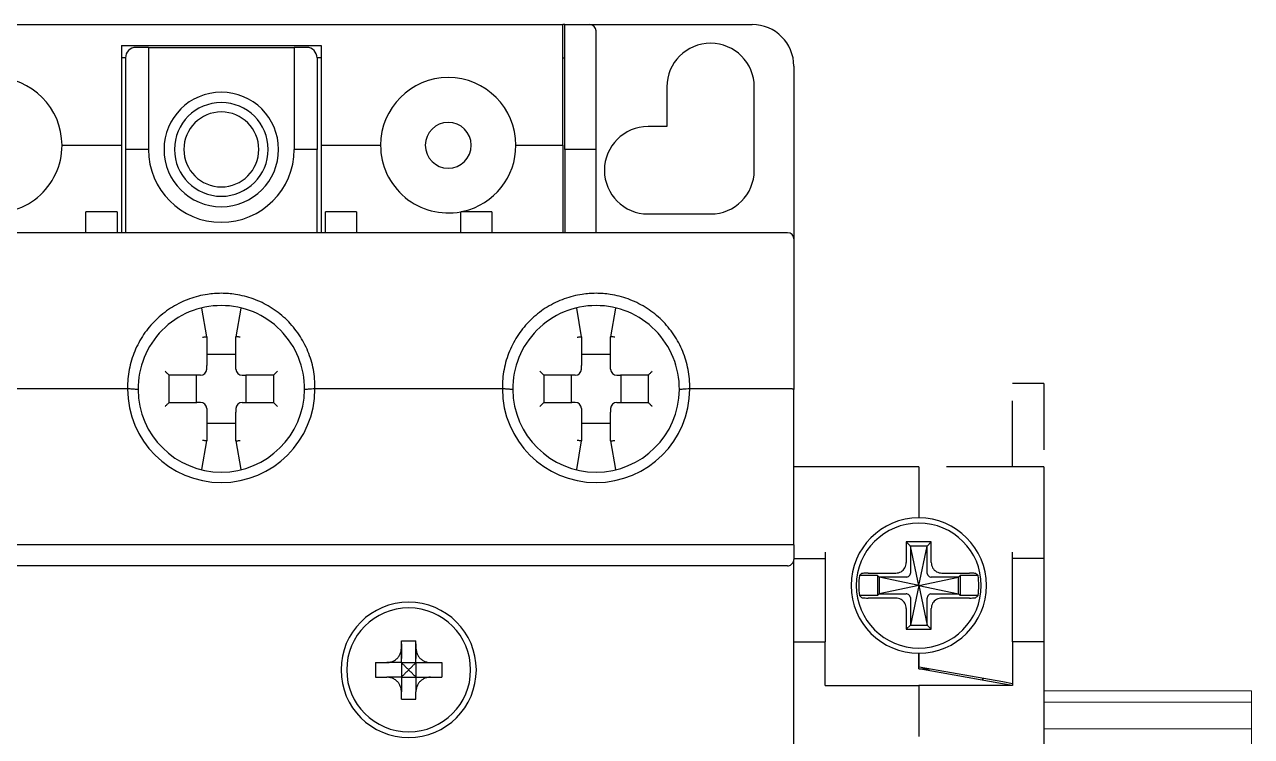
# Model space of a CAD drawing. Header units: millimetres. Extents: x 0 to 3804, y 0 to 2690.
# Drawn here: x 2121.5 to 2180.4, y 1949.5 to 1983.7 of the extents above; entities that cross this region are included whole.
import ezdxf

# ---------------------------------------------------------------- set-up
doc = ezdxf.new("R2010")
doc.units = ezdxf.units.MM
doc.linetypes.add('HIDDEN', pattern=[9.525, 6.35, -3.175])
doc.linetypes.add('HIDDEN2', pattern=[4.7625, 3.175, -1.5875])
for name, color, linetype in [('01', 7, 'HIDDEN2'), ('E600_Gen', 4, 'Continuous'), ('도면층1', 3, 'Continuous'), ('도면층2', 3, 'HIDDEN')]:
    doc.layers.add(name, color=color, linetype=linetype)

# ---------------------------------------------------------------- blocks, each defined once
blk = doc.blocks.new('MFNN')
at = {"layer": '01', "color": 6, "linetype": 'Continuous', "lineweight": 9}
for p, q in [((-10647.646, 39819.268), (-10637.668, 39819.268)), ((-10647.646, 39819.268), (-10647.646, 39777.276)), ((-10637.668, 39819.268), (-10637.668, 39777.276)), ((-10647.646, 39818.714), (-10637.668, 39818.714)), ((-10647.646, 39817.436), (-10637.668, 39817.436)), ((-10647.646, 39799.287), (-10639.171, 39799.287)), ((-10639.171, 39799.287), (-10639.171, 39795.948)), ((-10647.646, 39795.948), (-10637.668, 39795.948)), ((-10645.428, 39794.607), (-10645.428, 39795.948)), ((-10639.864, 39794.607), (-10639.864, 39795.948)), ((-10647.646, 39794.607), (-10637.668, 39794.607)), ((-10647.646, 39792.339), (-10637.668, 39792.339)), ((-10647.646, 39791.617), (-10637.668, 39791.617)), ((-10647.646, 39789.249), (-10637.668, 39789.249)), ((-10645.428, 39789.249), (-10645.428, 39787.908)), ((-10639.864, 39789.249), (-10639.864, 39787.908)), ((-10647.646, 39787.908), (-10637.668, 39787.908)), ((-10647.646, 39784.396), (-10637.668, 39784.396)), ((-10647.646, 39779.534), (-10637.668, 39779.534)), ((-10647.646, 39778.622), (-10640.129, 39778.622)), ((-10640.129, 39777.276), (-10640.129, 39778.622)), ((-10637.668, 39777.276), (-10647.646, 39777.276))]:
    blk.add_line(p, q, dxfattribs=at)
at = {"layer": '01', "color": 4, "lineweight": 9}
for p, q in [((-10642.97, 39814.576), (-10642.959, 39812.025)), ((-10642.358, 39814.578), (-10642.347, 39812.028)), ((-10642.97, 39804.576), (-10642.959, 39802.025)), ((-10642.358, 39804.578), (-10642.347, 39802.028))]:
    blk.add_line(p, q, dxfattribs=at)
for centre, radius in [((-10642.646, 39813.302), 1.878), ((-10642.646, 39813.302), 1.342), ((-10642.646, 39803.302), 1.878), ((-10642.646, 39803.302), 1.342)]:
    blk.add_circle(centre, radius, dxfattribs=at)

msp = doc.modelspace()

# ---------------------------------------------------------------- linework, layer by layer
at = {"color": 7, "linetype": 'Continuous'}
for p, q in [((2139.598, 1954.105), (2140.298, 1954.105)), ((2139.598, 1953.755), (2139.598, 1954.105)), ((2140.298, 1953.755), (2140.298, 1954.105)), ((2139.598, 1953.955), (2139.598, 1953.255)), ((2139.598, 1953.055), (2139.598, 1953.755)), ((2140.298, 1953.955), (2140.298, 1953.255)), ((2140.298, 1953.055), (2140.298, 1953.755)), ((2138.348, 1953.055), (2138.898, 1953.055)), ((2138.348, 1953.055), (2138.348, 1952.355)), ((2139.598, 1953.055), (2138.898, 1953.055)), ((2139.598, 1953.055), (2140.298, 1953.055)), ((2139.598, 1953.055), (2139.598, 1952.355)), ((2140.298, 1953.055), (2140.998, 1953.055)), ((2140.298, 1953.055), (2140.298, 1952.355)), ((2140.998, 1953.055), (2141.548, 1953.055)), ((2141.548, 1953.055), (2141.548, 1952.355)), ((2138.348, 1952.355), (2138.898, 1952.355)), ((2139.598, 1952.355), (2138.898, 1952.355)), ((2139.598, 1952.355), (2140.298, 1952.355)), ((2140.298, 1952.355), (2140.998, 1952.355)), ((2140.998, 1952.355), (2141.548, 1952.355)), ((2139.598, 1951.305), (2139.598, 1951.655)), ((2139.598, 1951.305), (2140.298, 1951.305)), ((2140.298, 1951.305), (2140.298, 1951.655))]:
    msp.add_line(p, q, dxfattribs=at)
for radius, start, end in [(3.25, 0, 180), (2.975, 0, 180), (3.25, 180, 0), (2.975, 180, 0)]:
    msp.add_arc((2139.948, 1952.705), radius, start, end, dxfattribs=at)
for points, knots in [([(2138.898, 1953.055), (2138.952, 1953.055), (2139.059, 1953.067), (2139.209, 1953.119), (2139.342, 1953.202), (2139.452, 1953.312), (2139.535, 1953.445), (2139.587, 1953.595), (2139.598, 1953.702), (2139.598, 1953.755)], [0, 0, 0, 0, 0.161022, 0.318559, 0.472641, 0.627515, 0.781598, 0.939134, 1.100156, 1.100156, 1.100156, 1.100156]), ([(2140.298, 1953.755), (2140.298, 1953.702), (2140.31, 1953.595), (2140.362, 1953.445), (2140.445, 1953.312), (2140.555, 1953.202), (2140.688, 1953.119), (2140.838, 1953.067), (2140.945, 1953.055), (2140.998, 1953.055)], [0, 0, 0, 0, 0.161022, 0.318559, 0.472641, 0.627515, 0.781598, 0.939134, 1.100156, 1.100156, 1.100156, 1.100156]), ([(2139.598, 1953.055), (2139.636, 1953.017), (2139.714, 1952.94), (2139.83, 1952.823), (2139.909, 1952.745), (2139.948, 1952.705)], [0, 0, 0, 0, 0.1618825, 0.327047, 0.4949747, 0.4949747, 0.4949747, 0.4949747]), ([(2139.948, 1952.705), (2139.988, 1952.745), (2140.066, 1952.823), (2140.183, 1952.94), (2140.26, 1953.017), (2140.298, 1953.055)], [0, 0, 0, 0, 0.1679429, 0.3331074, 0.4949747, 0.4949747, 0.4949747, 0.4949747]), ([(2139.598, 1951.655), (2139.598, 1951.709), (2139.587, 1951.816), (2139.535, 1951.966), (2139.452, 1952.099), (2139.342, 1952.209), (2139.209, 1952.292), (2139.059, 1952.344), (2138.952, 1952.355), (2138.898, 1952.355)], [0, 0, 0, 0, 0.161022, 0.318559, 0.472641, 0.627515, 0.781598, 0.939134, 1.100156, 1.100156, 1.100156, 1.100156]), ([(2139.948, 1952.705), (2139.909, 1952.666), (2139.83, 1952.587), (2139.714, 1952.471), (2139.636, 1952.394), (2139.598, 1952.355)], [0, 0, 0, 0, 0.1679277, 0.3330923, 0.4949747, 0.4949747, 0.4949747, 0.4949747]), ([(2140.998, 1952.355), (2140.945, 1952.355), (2140.838, 1952.344), (2140.688, 1952.292), (2140.555, 1952.209), (2140.445, 1952.099), (2140.362, 1951.966), (2140.31, 1951.816), (2140.298, 1951.709), (2140.298, 1951.655)], [0, 0, 0, 0, 0.161022, 0.318558, 0.472641, 0.627515, 0.781598, 0.939134, 1.100156, 1.100156, 1.100156, 1.100156])]:
    msp.add_open_spline(points, degree=3, knots=knots, dxfattribs=at)
at = {"layer": '도면층1', "color": 7, "linetype": 'Continuous'}
for p, q in [((2114.548, 1983.705), (2147.348, 1983.705)), ((2147.348, 1977.905), (2147.348, 1983.705)), ((2147.448, 1983.705), (2147.348, 1983.705)), ((2147.448, 1977.905), (2147.448, 1983.705)), ((2147.448, 1983.705), (2148.648, 1983.705)), ((2148.648, 1983.705), (2156.448, 1983.705)), ((2148.948, 1977.705), (2148.948, 1983.405)), ((2126.148, 1982.705), (2126.148, 1977.905)), ((2126.148, 1982.705), (2126.848, 1982.705)), ((2126.848, 1982.705), (2127.448, 1982.705)), ((2127.448, 1982.605), (2126.848, 1982.605)), ((2127.448, 1982.705), (2134.448, 1982.705)), ((2127.448, 1982.605), (2127.448, 1977.705)), ((2127.448, 1982.605), (2134.448, 1982.605)), ((2134.448, 1982.705), (2135.048, 1982.705)), ((2135.048, 1982.605), (2134.448, 1982.605)), ((2134.448, 1982.605), (2134.448, 1977.705)), ((2135.048, 1982.705), (2135.748, 1982.705)), ((2135.748, 1982.705), (2135.748, 1977.905)), ((2126.348, 1982.105), (2126.148, 1982.105)), ((2126.348, 1982.105), (2126.348, 1977.705)), ((2135.548, 1982.105), (2135.548, 1977.705)), ((2135.748, 1982.105), (2135.548, 1982.105)), ((2147.348, 1982.105), (2147.448, 1982.105)), ((2158.448, 1981.705), (2158.448, 1973.405)), ((2152.348, 1980.705), (2152.348, 1978.805)), ((2156.548, 1976.705), (2156.548, 1980.705)), ((2152.348, 1978.805), (2151.448, 1978.805)), ((2123.298, 1977.905), (2126.148, 1977.905)), ((2126.148, 1977.905), (2126.148, 1973.705)), ((2127.448, 1977.705), (2126.348, 1977.705)), ((2126.348, 1977.705), (2126.348, 1973.705)), ((2135.548, 1977.705), (2134.448, 1977.705)), ((2135.548, 1973.705), (2135.548, 1977.705)), ((2135.748, 1977.905), (2138.598, 1977.905)), ((2135.748, 1977.905), (2135.748, 1973.705)), ((2145.098, 1977.905), (2147.348, 1977.905)), ((2147.348, 1977.905), (2147.348, 1977.705)), ((2147.348, 1977.705), (2147.348, 1973.705)), ((2147.448, 1977.705), (2147.448, 1977.905)), ((2148.948, 1977.705), (2147.448, 1977.705)), ((2147.448, 1977.705), (2147.448, 1973.705)), ((2148.948, 1973.705), (2148.948, 1977.705)), ((2124.448, 1973.705), (2124.448, 1974.705)), ((2125.948, 1974.705), (2124.448, 1974.705)), ((2125.948, 1974.705), (2125.948, 1973.705)), ((2135.948, 1973.705), (2135.948, 1974.705)), ((2137.448, 1974.705), (2135.948, 1974.705)), ((2137.448, 1974.705), (2137.448, 1973.705)), ((2142.448, 1973.705), (2142.448, 1974.705)), ((2143.948, 1974.705), (2142.448, 1974.705)), ((2143.948, 1974.705), (2143.948, 1973.705)), ((2151.448, 1974.605), (2154.448, 1974.605)), ((2158.148, 1973.705), (2103.748, 1973.705)), ((2158.448, 1973.405), (2158.448, 1966.179)), ((2158.448, 1973.405), (2158.448, 1966.179)), ((2130.248, 1968.705), (2130.017, 1970.081)), ((2131.88, 1970.081), (2131.648, 1968.705)), ((2148.248, 1968.705), (2148.017, 1970.081)), ((2149.88, 1970.081), (2149.648, 1968.705)), ((2130.248, 1968.705), (2130.248, 1967.326)), ((2130.248, 1968.705), (2130.248, 1967.326)), ((2131.648, 1967.326), (2131.648, 1968.705)), ((2131.648, 1967.326), (2131.648, 1968.705)), ((2148.248, 1968.705), (2148.248, 1967.326)), ((2148.248, 1968.705), (2148.248, 1967.326)), ((2149.648, 1967.326), (2149.648, 1968.705)), ((2149.648, 1967.326), (2149.648, 1968.705)), ((2131.648, 1967.855), (2130.248, 1967.855)), ((2149.648, 1967.855), (2148.248, 1967.855)), ((2130.248, 1967.155), (2130.248, 1967.326)), ((2131.648, 1967.155), (2131.648, 1967.326)), ((2148.248, 1967.155), (2148.248, 1967.326)), ((2149.648, 1967.155), (2149.648, 1967.326)), ((2129.778, 1966.855), (2128.448, 1966.855)), ((2129.778, 1966.855), (2128.448, 1966.855)), ((2128.448, 1965.555), (2128.448, 1966.855)), ((2129.748, 1966.855), (2129.748, 1965.555)), ((2129.948, 1966.855), (2129.778, 1966.855)), ((2131.948, 1966.855), (2132.119, 1966.855)), ((2133.448, 1966.855), (2132.119, 1966.855)), ((2133.448, 1966.855), (2132.119, 1966.855)), ((2132.148, 1965.555), (2132.148, 1966.855)), ((2133.448, 1966.855), (2133.448, 1965.555)), ((2146.448, 1965.555), (2146.448, 1966.855)), ((2147.778, 1966.855), (2146.448, 1966.855)), ((2147.778, 1966.855), (2146.448, 1966.855)), ((2147.748, 1966.855), (2147.748, 1965.555)), ((2147.948, 1966.855), (2147.778, 1966.855)), ((2149.948, 1966.855), (2150.119, 1966.855)), ((2151.448, 1966.855), (2150.119, 1966.855)), ((2151.448, 1966.855), (2150.119, 1966.855)), ((2150.148, 1965.555), (2150.148, 1966.855)), ((2151.448, 1966.855), (2151.448, 1965.555)), ((2126.448, 1966.205), (2117.448, 1966.205)), ((2144.448, 1966.205), (2135.448, 1966.205)), ((2158.148, 1966.205), (2153.448, 1966.205)), ((2158.448, 1958.705), (2158.448, 1966.179)), ((2128.448, 1965.555), (2129.778, 1965.555)), ((2128.448, 1965.555), (2129.778, 1965.555)), ((2129.948, 1965.555), (2129.778, 1965.555)), ((2130.248, 1965.255), (2130.248, 1965.085)), ((2131.648, 1965.255), (2131.648, 1965.085)), ((2131.948, 1965.555), (2132.119, 1965.555)), ((2132.119, 1965.555), (2133.448, 1965.555)), ((2132.119, 1965.555), (2133.448, 1965.555)), ((2146.448, 1965.555), (2147.778, 1965.555)), ((2146.448, 1965.555), (2147.778, 1965.555)), ((2147.948, 1965.555), (2147.778, 1965.555)), ((2148.248, 1965.255), (2148.248, 1965.085)), ((2149.648, 1965.255), (2149.648, 1965.085)), ((2149.948, 1965.555), (2150.119, 1965.555)), ((2150.119, 1965.555), (2151.448, 1965.555)), ((2150.119, 1965.555), (2151.448, 1965.555)), ((2130.248, 1965.085), (2130.248, 1963.705)), ((2130.248, 1965.085), (2130.248, 1963.705)), ((2131.648, 1963.705), (2131.648, 1965.085)), ((2131.648, 1963.705), (2131.648, 1965.085)), ((2148.248, 1965.085), (2148.248, 1963.705)), ((2148.248, 1965.085), (2148.248, 1963.705)), ((2149.648, 1963.705), (2149.648, 1965.085)), ((2149.648, 1963.705), (2149.648, 1965.085)), ((2130.248, 1964.555), (2131.648, 1964.555)), ((2148.248, 1964.555), (2149.648, 1964.555)), ((2130.017, 1962.329), (2130.248, 1963.705)), ((2131.648, 1963.705), (2131.88, 1962.329)), ((2148.017, 1962.329), (2148.248, 1963.705)), ((2149.648, 1963.705), (2149.88, 1962.329)), ((2164.448, 1962.455), (2158.448, 1962.455)), ((2164.448, 1962.455), (2164.448, 1960.005)), ((2164.448, 1962.455), (2164.448, 1960.005)), ((2170.448, 1962.455), (2170.448, 1958.355)), ((2164.048, 1958.655), (2163.848, 1958.855)), ((2163.848, 1958.855), (2163.848, 1957.86)), ((2165.048, 1958.855), (2163.848, 1958.855)), ((2164.848, 1958.655), (2165.048, 1958.855)), ((2165.048, 1957.86), (2165.048, 1958.855)), ((2158.448, 1958.705), (2103.448, 1958.705)), ((2158.448, 1958.705), (2158.448, 1958.005)), ((2159.948, 1958.355), (2159.948, 1958.055)), ((2164.448, 1956.755), (2164.048, 1958.655)), ((2164.848, 1958.655), (2164.048, 1958.655)), ((2164.048, 1958.655), (2164.048, 1957.357)), ((2164.448, 1956.755), (2164.848, 1958.655)), ((2164.848, 1957.357), (2164.848, 1958.655)), ((2168.948, 1958.055), (2168.948, 1958.355)), ((2170.448, 1958.355), (2170.448, 1958.055)), ((2158.148, 1957.705), (2103.748, 1957.705)), ((2158.448, 1958.055), (2159.948, 1958.055)), ((2158.448, 1944.379), (2158.448, 1958.005)), ((2159.948, 1958.055), (2159.948, 1954.055)), ((2170.448, 1958.055), (2168.948, 1958.055)), ((2168.948, 1954.055), (2168.948, 1958.055)), ((2170.448, 1958.055), (2170.448, 1954.055)), ((2162.468, 1957.235), (2161.602, 1957.235)), ((2162.015, 1957.355), (2163.343, 1957.355)), ((2162.468, 1957.235), (2162.468, 1956.275)), ((2162.548, 1957.155), (2162.468, 1957.235)), ((2164.448, 1956.755), (2162.548, 1957.155)), ((2163.846, 1957.155), (2162.548, 1957.155)), ((2162.548, 1957.155), (2162.548, 1956.355)), ((2164.448, 1956.755), (2166.348, 1957.155)), ((2166.348, 1957.155), (2165.05, 1957.155)), ((2165.553, 1957.355), (2166.882, 1957.355)), ((2166.348, 1957.155), (2166.428, 1957.235)), ((2166.348, 1956.355), (2166.348, 1957.155)), ((2166.428, 1957.235), (2166.428, 1956.275)), ((2167.294, 1957.235), (2166.428, 1957.235)), ((2164.448, 1956.755), (2162.548, 1956.355)), ((2164.448, 1956.755), (2164.048, 1954.855)), ((2164.448, 1956.755), (2164.848, 1954.855)), ((2164.448, 1956.755), (2166.348, 1956.355)), ((2162.468, 1956.275), (2161.602, 1956.275)), ((2163.343, 1956.155), (2162.015, 1956.155)), ((2162.548, 1956.355), (2162.468, 1956.275)), ((2162.548, 1956.355), (2163.846, 1956.355)), ((2164.048, 1956.153), (2164.048, 1954.855)), ((2164.848, 1954.855), (2164.848, 1956.153)), ((2165.05, 1956.355), (2166.348, 1956.355)), ((2166.882, 1956.155), (2165.553, 1956.155)), ((2166.348, 1956.355), (2166.428, 1956.275)), ((2167.294, 1956.275), (2166.428, 1956.275)), ((2163.848, 1955.65), (2163.848, 1954.655)), ((2165.048, 1954.655), (2165.048, 1955.65)), ((2164.048, 1954.855), (2163.848, 1954.655)), ((2163.848, 1954.655), (2165.048, 1954.655)), ((2164.048, 1954.855), (2164.848, 1954.855)), ((2164.848, 1954.855), (2165.048, 1954.655)), ((2139.598, 1954.105), (2140.298, 1954.105)), ((2139.598, 1953.755), (2139.598, 1954.105)), ((2140.298, 1953.755), (2140.298, 1954.105)), ((2158.448, 1954.055), (2159.948, 1954.055)), ((2159.948, 1951.955), (2159.948, 1954.055)), ((2170.448, 1954.055), (2168.948, 1954.055)), ((2168.948, 1954.055), (2168.948, 1951.955)), ((2170.448, 1954.055), (2170.448, 1907.355)), ((2139.598, 1953.055), (2139.598, 1953.755)), ((2140.298, 1953.055), (2140.298, 1953.755)), ((2164.448, 1952.849), (2164.448, 1953.505)), ((2164.448, 1953.505), (2164.448, 1952.849)), ((2138.348, 1953.055), (2138.348, 1952.355)), ((2138.348, 1953.055), (2138.898, 1953.055)), ((2139.598, 1953.055), (2138.898, 1953.055)), ((2139.598, 1953.055), (2140.298, 1953.055)), ((2139.598, 1953.055), (2139.598, 1952.355)), ((2140.298, 1953.055), (2140.298, 1952.355)), ((2140.298, 1953.055), (2140.998, 1953.055)), ((2140.998, 1953.055), (2141.548, 1953.055)), ((2141.548, 1953.055), (2141.548, 1952.355)), ((2138.348, 1952.355), (2138.898, 1952.355)), ((2139.598, 1952.355), (2138.898, 1952.355)), ((2139.598, 1952.355), (2140.298, 1952.355)), ((2139.598, 1952.355), (2139.598, 1951.655)), ((2140.298, 1952.355), (2140.998, 1952.355)), ((2140.298, 1952.355), (2140.298, 1951.655)), ((2140.998, 1952.355), (2141.548, 1952.355)), ((2164.448, 1952.749), (2164.448, 1952.849)), ((2164.448, 1952.849), (2164.465, 1952.846)), ((2164.448, 1952.755), (2164.978, 1952.755)), ((2168.463, 1952.041), (2164.448, 1952.749)), ((2164.465, 1952.846), (2168.48, 1952.138)), ((2159.948, 1951.955), (2164.448, 1951.955)), ((2164.448, 1951.955), (2164.448, 1949.505)), ((2164.448, 1951.955), (2164.448, 1949.505)), ((2168.948, 1951.955), (2164.448, 1951.955)), ((2168.931, 1951.958), (2168.463, 1952.041)), ((2168.48, 1952.138), (2168.948, 1952.055)), ((2139.598, 1951.305), (2139.598, 1951.655)), ((2139.598, 1951.305), (2140.298, 1951.305)), ((2140.298, 1951.305), (2140.298, 1951.655))]:
    msp.add_line(p, q, dxfattribs=at)
for centre, radius, start, end in [((2148.648, 1983.405), 0.3, 0, 90), ((2156.448, 1981.705), 2, 0, 90), ((2126.848, 1982.105), 0.5, 90, 180), ((2135.048, 1982.105), 0.5, 0, 90), ((2154.448, 1980.705), 2.1, 0, 180), ((2120.048, 1977.905), 3.25, 0, 180), ((2141.848, 1977.905), 3.25, 0, 180), ((2130.948, 1977.705), 2.75, 0, 180), ((2130.948, 1977.705), 2.25, 0, 180), ((2130.948, 1977.705), 1.8, 0, 180), ((2141.848, 1977.905), 1.1, 0, 180), ((2151.448, 1976.705), 2.1, 90, 270), ((2120.048, 1977.905), 3.25, 259.35773, 0), ((2130.948, 1977.705), 3.5, 180, 0), ((2130.948, 1977.705), 2.75, 180, 0), ((2130.948, 1977.705), 2.25, 180, 0), ((2130.948, 1977.705), 1.8, 180, 0), ((2141.848, 1977.905), 3.25, 180, 280.64227), ((2141.848, 1977.905), 1.1, 180, 0), ((2141.848, 1977.905), 3.25, 282.85714, 0), ((2154.448, 1976.705), 2.1, 270, 0), ((2141.848, 1977.905), 3.25, 280.64227, 282.85714), ((2158.148, 1973.405), 0.3, 0, 90), ((2130.948, 1966.205), 4, 90, 180.55823), ((2130.948, 1966.205), 4, 359.44278, 90), ((2148.948, 1966.205), 4, 90, 180.55823), ((2148.948, 1966.205), 4, 359.44278, 90), ((2129.948, 1967.155), 0.3, 270, 0), ((2129.948, 1967.155), 0.3, 270, 0), ((2131.948, 1967.155), 0.3, 180, 270), ((2131.948, 1967.155), 0.3, 180, 270), ((2147.948, 1967.155), 0.3, 270, 0), ((2147.948, 1967.155), 0.3, 270, 0), ((2149.948, 1967.155), 0.3, 180, 270), ((2149.948, 1967.155), 0.3, 180, 270), ((2130.948, 1966.205), 4.5, 180, 0), ((2130.948, 1966.205), 4, 180.55823, 270), ((2130.948, 1966.205), 4, 270, 359.44278), ((2148.948, 1966.205), 4.5, 180, 0), ((2148.948, 1966.205), 4, 180.55823, 270), ((2148.948, 1966.205), 4, 270, 359.44278), ((2129.948, 1965.255), 0.3, 0, 90), ((2129.948, 1965.255), 0.3, 0, 90), ((2131.948, 1965.255), 0.3, 90, 180), ((2131.948, 1965.255), 0.3, 90, 180), ((2147.948, 1965.255), 0.3, 0, 90), ((2147.948, 1965.255), 0.3, 0, 90), ((2149.948, 1965.255), 0.3, 90, 180), ((2149.948, 1965.255), 0.3, 90, 180), ((2164.448, 1956.755), 3.25, 90, 270), ((2164.448, 1956.755), 3.25, 270, 90), ((2164.448, 1956.755), 3, 0, 180), ((2164.448, 1956.755), 2.886, 170.42695, 180), ((2164.448, 1956.755), 2.886, 0, 9.57305), ((2164.448, 1956.755), 3, 180, 0), ((2164.448, 1956.755), 2.886, 180, 189.57305), ((2164.448, 1956.755), 2.886, 350.42695, 0), ((2167.948, 1952.019), 0.5, 144.62111, 157.12219)]:
    msp.add_arc(centre, radius, start, end, dxfattribs=at)
for points, knots in [([(2130.948, 1970.793), (2130.726, 1970.793), (2130.207, 1970.753), (2129.406, 1970.552), (2128.588, 1970.159), (2127.861, 1969.608), (2127.259, 1968.921), (2126.806, 1968.128), (2126.521, 1967.257), (2126.447, 1966.601), (2126.448, 1966.251), (2126.449, 1966.205)], [0, 0, 0, 0, 0.666683, 1.555472, 2.461017, 3.370722, 4.275631, 5.18091, 6.092917, 7.007321, 7.144067, 7.144067, 7.144067, 7.144067]), ([(2135.447, 1966.205), (2135.448, 1966.249), (2135.45, 1966.597), (2135.377, 1967.25), (2135.094, 1968.12), (2134.643, 1968.914), (2134.044, 1969.6), (2133.319, 1970.153), (2132.502, 1970.547), (2131.699, 1970.752), (2131.175, 1970.793), (2130.948, 1970.793)], [0, 0, 0, 0, 0.130937, 1.044186, 1.954991, 2.859112, 3.762926, 4.67151, 5.575891, 6.463527, 7.144069, 7.144069, 7.144069, 7.144069]), ([(2148.948, 1970.793), (2148.726, 1970.793), (2148.207, 1970.753), (2147.406, 1970.552), (2146.588, 1970.159), (2145.861, 1969.608), (2145.259, 1968.921), (2144.806, 1968.128), (2144.521, 1967.257), (2144.447, 1966.601), (2144.448, 1966.251), (2144.449, 1966.205)], [0, 0, 0, 0, 0.666683, 1.555472, 2.461017, 3.370722, 4.275631, 5.18091, 6.092917, 7.007321, 7.144067, 7.144067, 7.144067, 7.144067]), ([(2153.447, 1966.205), (2153.448, 1966.249), (2153.45, 1966.597), (2153.377, 1967.25), (2153.094, 1968.12), (2152.643, 1968.914), (2152.044, 1969.6), (2151.319, 1970.153), (2150.502, 1970.547), (2149.699, 1970.752), (2149.175, 1970.793), (2148.948, 1970.793)], [0, 0, 0, 0, 0.130937, 1.044186, 1.954991, 2.859112, 3.762926, 4.67151, 5.575891, 6.463527, 7.144069, 7.144069, 7.144069, 7.144069]), ([(2130.048, 1968.689), (2130.074, 1968.691), (2130.121, 1968.695), (2130.182, 1968.7), (2130.224, 1968.703), (2130.243, 1968.705), (2130.248, 1968.705)], [0, 0, 0, 0, 0.0766711, 0.1417776, 0.1853649, 0.2006966, 0.2006966, 0.2006966, 0.2006966]), ([(2131.848, 1968.689), (2131.823, 1968.691), (2131.776, 1968.695), (2131.714, 1968.7), (2131.673, 1968.703), (2131.653, 1968.705), (2131.648, 1968.705)], [0, 0, 0, 0, 0.0766711, 0.1417775, 0.1853649, 0.2006966, 0.2006966, 0.2006966, 0.2006966]), ([(2148.048, 1968.689), (2148.074, 1968.691), (2148.121, 1968.695), (2148.182, 1968.7), (2148.224, 1968.703), (2148.243, 1968.705), (2148.248, 1968.705)], [0, 0, 0, 0, 0.0766711, 0.1417776, 0.1853649, 0.2006966, 0.2006966, 0.2006966, 0.2006966]), ([(2149.848, 1968.689), (2149.823, 1968.691), (2149.776, 1968.695), (2149.714, 1968.7), (2149.673, 1968.703), (2149.653, 1968.705), (2149.648, 1968.705)], [0, 0, 0, 0, 0.0766711, 0.1417776, 0.1853649, 0.2006966, 0.2006966, 0.2006966, 0.2006966]), ([(2128.448, 1966.855), (2128.445, 1966.859), (2128.433, 1966.871), (2128.409, 1966.895), (2128.374, 1966.929), (2128.334, 1966.969), (2128.292, 1967.012), (2128.263, 1967.041), (2128.248, 1967.055)], [0, 0, 0, 0, 0.0149643, 0.0517887, 0.1018339, 0.1596822, 0.2213271, 0.2828427, 0.2828427, 0.2828427, 0.2828427]), ([(2133.648, 1967.055), (2133.634, 1967.041), (2133.605, 1967.012), (2133.562, 1966.969), (2133.522, 1966.929), (2133.488, 1966.895), (2133.464, 1966.871), (2133.452, 1966.859), (2133.448, 1966.855)], [0, 0, 0, 0, 0.0615156, 0.1231606, 0.1810088, 0.231054, 0.2678784, 0.2828427, 0.2828427, 0.2828427, 0.2828427]), ([(2146.448, 1966.855), (2146.445, 1966.859), (2146.433, 1966.871), (2146.409, 1966.895), (2146.374, 1966.929), (2146.334, 1966.969), (2146.292, 1967.012), (2146.263, 1967.041), (2146.248, 1967.055)], [0, 0, 0, 0, 0.0149643, 0.0517887, 0.1018339, 0.1596822, 0.2213271, 0.2828427, 0.2828427, 0.2828427, 0.2828427]), ([(2151.648, 1967.055), (2151.634, 1967.041), (2151.605, 1967.012), (2151.562, 1966.969), (2151.522, 1966.929), (2151.488, 1966.895), (2151.464, 1966.871), (2151.452, 1966.859), (2151.448, 1966.855)], [0, 0, 0, 0, 0.0615156, 0.1231606, 0.1810088, 0.231054, 0.2678784, 0.2828427, 0.2828427, 0.2828427, 0.2828427]), ([(2126.949, 1966.166), (2126.894, 1966.172), (2126.783, 1966.181), (2126.617, 1966.198), (2126.504, 1966.201), (2126.448, 1966.205)], [0, 0, 0, 0, 0.165564, 0.3328837, 0.5017573, 0.5017573, 0.5017573, 0.5017573]), ([(2135.448, 1966.205), (2135.392, 1966.201), (2135.28, 1966.198), (2135.114, 1966.181), (2135.003, 1966.172), (2134.948, 1966.166)], [0, 0, 0, 0, 0.168819, 0.3361386, 0.5017611, 0.5017611, 0.5017611, 0.5017611]), ([(2144.949, 1966.166), (2144.894, 1966.172), (2144.783, 1966.181), (2144.617, 1966.198), (2144.504, 1966.201), (2144.448, 1966.205)], [0, 0, 0, 0, 0.165564, 0.3328837, 0.5017573, 0.5017573, 0.5017573, 0.5017573]), ([(2153.448, 1966.205), (2153.392, 1966.201), (2153.28, 1966.198), (2153.114, 1966.181), (2153.003, 1966.172), (2152.948, 1966.166)], [0, 0, 0, 0, 0.168819, 0.3361386, 0.5017611, 0.5017611, 0.5017611, 0.5017611]), ([(2158.448, 1966.179), (2158.448, 1966.187), (2158.404, 1966.19), (2158.355, 1966.201), (2158.256, 1966.204), (2158.187, 1966.205), (2158.148, 1966.205)], [0, 0, 0, 0, 0.0248578, 0.0903121, 0.1878135, 0.3028517, 0.3028517, 0.3028517, 0.3028517]), ([(2128.248, 1965.355), (2128.263, 1965.37), (2128.292, 1965.399), (2128.334, 1965.442), (2128.374, 1965.481), (2128.409, 1965.516), (2128.433, 1965.54), (2128.445, 1965.552), (2128.448, 1965.555)], [0, 0, 0, 0, 0.0615156, 0.1231606, 0.1810088, 0.231054, 0.2678784, 0.2828427, 0.2828427, 0.2828427, 0.2828427]), ([(2133.448, 1965.555), (2133.452, 1965.552), (2133.464, 1965.54), (2133.488, 1965.516), (2133.522, 1965.481), (2133.562, 1965.442), (2133.605, 1965.399), (2133.634, 1965.37), (2133.648, 1965.355)], [0, 0, 0, 0, 0.0149643, 0.0517887, 0.1018339, 0.1596822, 0.2213271, 0.2828427, 0.2828427, 0.2828427, 0.2828427]), ([(2146.248, 1965.355), (2146.263, 1965.37), (2146.292, 1965.399), (2146.334, 1965.442), (2146.374, 1965.481), (2146.409, 1965.516), (2146.433, 1965.54), (2146.445, 1965.552), (2146.448, 1965.555)], [0, 0, 0, 0, 0.0615157, 0.1231606, 0.1810088, 0.231054, 0.2678784, 0.2828427, 0.2828427, 0.2828427, 0.2828427]), ([(2151.448, 1965.555), (2151.452, 1965.552), (2151.464, 1965.54), (2151.488, 1965.516), (2151.522, 1965.481), (2151.562, 1965.442), (2151.605, 1965.399), (2151.634, 1965.37), (2151.648, 1965.355)], [0, 0, 0, 0, 0.0149643, 0.0517887, 0.1018339, 0.1596822, 0.2213271, 0.2828427, 0.2828427, 0.2828427, 0.2828427]), ([(2130.248, 1963.705), (2130.243, 1963.706), (2130.224, 1963.707), (2130.182, 1963.711), (2130.121, 1963.716), (2130.074, 1963.72), (2130.048, 1963.722)], [0, 0, 0, 0, 0.0153317, 0.058919, 0.1240255, 0.2006966, 0.2006966, 0.2006966, 0.2006966]), ([(2131.648, 1963.705), (2131.653, 1963.706), (2131.673, 1963.707), (2131.714, 1963.711), (2131.776, 1963.716), (2131.823, 1963.72), (2131.848, 1963.722)], [0, 0, 0, 0, 0.0153317, 0.058919, 0.1240255, 0.2006966, 0.2006966, 0.2006966, 0.2006966]), ([(2148.248, 1963.705), (2148.243, 1963.706), (2148.224, 1963.707), (2148.182, 1963.711), (2148.121, 1963.716), (2148.074, 1963.72), (2148.048, 1963.722)], [0, 0, 0, 0, 0.0153317, 0.058919, 0.1240255, 0.2006966, 0.2006966, 0.2006966, 0.2006966]), ([(2149.648, 1963.705), (2149.653, 1963.706), (2149.673, 1963.707), (2149.714, 1963.711), (2149.776, 1963.716), (2149.823, 1963.72), (2149.848, 1963.722)], [0, 0, 0, 0, 0.0153317, 0.058919, 0.1240255, 0.2006966, 0.2006966, 0.2006966, 0.2006966]), ([(2158.148, 1957.705), (2158.179, 1957.705), (2158.242, 1957.715), (2158.326, 1957.757), (2158.393, 1957.823), (2158.438, 1957.908), (2158.448, 1957.972), (2158.448, 1958.005)], [0, 0, 0, 0, 0.0931303, 0.1862659, 0.2768279, 0.3704977, 0.4692985, 0.4692985, 0.4692985, 0.4692985]), ([(2163.343, 1957.355), (2163.431, 1957.355), (2163.609, 1957.4), (2163.803, 1957.594), (2163.848, 1957.772), (2163.848, 1957.86)], [0, 0, 0, 0, 0.2633827, 0.5223901, 0.7862196, 0.7862196, 0.7862196, 0.7862196]), ([(2165.048, 1957.86), (2165.048, 1957.772), (2165.093, 1957.594), (2165.287, 1957.4), (2165.465, 1957.355), (2165.553, 1957.355)], [0, 0, 0, 0, 0.2633387, 0.5224242, 0.7862196, 0.7862196, 0.7862196, 0.7862196]), ([(2161.702, 1957.328), (2161.691, 1957.318), (2161.669, 1957.297), (2161.635, 1957.266), (2161.613, 1957.246), (2161.602, 1957.235)], [0, 0, 0, 0, 0.0455378, 0.0909437, 0.1362268, 0.1362268, 0.1362268, 0.1362268]), ([(2162.015, 1957.355), (2161.966, 1957.355), (2161.877, 1957.355), (2161.777, 1957.342), (2161.715, 1957.34), (2161.702, 1957.328)], [0, 0, 0, 0, 0.1476378, 0.2614907, 0.3149616, 0.3149616, 0.3149616, 0.3149616]), ([(2163.871, 1957.157), (2163.868, 1957.157), (2163.863, 1957.156), (2163.855, 1957.155), (2163.849, 1957.155), (2163.846, 1957.155)], [0, 0, 0, 0, 0.00795294, 0.0160539, 0.02427723, 0.02427723, 0.02427723, 0.02427723]), ([(2163.871, 1957.157), (2163.899, 1957.161), (2163.957, 1957.183), (2164.02, 1957.247), (2164.043, 1957.304), (2164.047, 1957.333)], [0, 0, 0, 0, 0.0874412, 0.1770622, 0.2645034, 0.2645034, 0.2645034, 0.2645034]), ([(2164.047, 1957.333), (2164.047, 1957.336), (2164.048, 1957.341), (2164.048, 1957.349), (2164.048, 1957.355), (2164.048, 1957.357)], [0, 0, 0, 0, 0.00795294, 0.0160539, 0.02427723, 0.02427723, 0.02427723, 0.02427723]), ([(2164.85, 1957.333), (2164.85, 1957.336), (2164.849, 1957.341), (2164.848, 1957.349), (2164.848, 1957.355), (2164.848, 1957.357)], [0, 0, 0, 0, 0.00795294, 0.0160539, 0.02427723, 0.02427723, 0.02427723, 0.02427723]), ([(2164.85, 1957.333), (2164.854, 1957.304), (2164.876, 1957.247), (2164.94, 1957.183), (2164.997, 1957.161), (2165.026, 1957.157)], [0, 0, 0, 0, 0.0874412, 0.1770622, 0.2645034, 0.2645034, 0.2645034, 0.2645034]), ([(2165.026, 1957.157), (2165.029, 1957.157), (2165.034, 1957.156), (2165.042, 1957.155), (2165.048, 1957.155), (2165.05, 1957.155)], [0, 0, 0, 0, 0.00795294, 0.01605389, 0.02427723, 0.02427723, 0.02427723, 0.02427723]), ([(2167.194, 1957.328), (2167.181, 1957.34), (2167.12, 1957.342), (2167.02, 1957.355), (2166.931, 1957.355), (2166.882, 1957.355)], [0, 0, 0, 0, 0.0534709, 0.1673238, 0.3149616, 0.3149616, 0.3149616, 0.3149616]), ([(2167.294, 1957.235), (2167.283, 1957.246), (2167.261, 1957.266), (2167.228, 1957.297), (2167.206, 1957.318), (2167.194, 1957.328)], [0, 0, 0, 0, 0.0452818, 0.0906877, 0.1362268, 0.1362268, 0.1362268, 0.1362268]), ([(2161.602, 1956.275), (2161.613, 1956.265), (2161.635, 1956.244), (2161.669, 1956.213), (2161.691, 1956.193), (2161.702, 1956.183)], [0, 0, 0, 0, 0.0452818, 0.0906877, 0.1362268, 0.1362268, 0.1362268, 0.1362268]), ([(2161.702, 1956.183), (2161.715, 1956.171), (2161.777, 1956.169), (2161.877, 1956.155), (2161.966, 1956.155), (2162.015, 1956.155)], [0, 0, 0, 0, 0.0534709, 0.1673238, 0.3149616, 0.3149616, 0.3149616, 0.3149616]), ([(2163.848, 1955.65), (2163.848, 1955.738), (2163.803, 1955.916), (2163.61, 1956.11), (2163.431, 1956.155), (2163.343, 1956.155)], [0, 0, 0, 0, 0.2633384, 0.5224244, 0.7862196, 0.7862196, 0.7862196, 0.7862196]), ([(2163.871, 1956.354), (2163.868, 1956.354), (2163.863, 1956.355), (2163.855, 1956.355), (2163.849, 1956.355), (2163.846, 1956.355)], [0, 0, 0, 0, 0.00795294, 0.0160539, 0.02427723, 0.02427723, 0.02427723, 0.02427723]), ([(2164.047, 1956.178), (2164.043, 1956.206), (2164.02, 1956.264), (2163.957, 1956.327), (2163.899, 1956.35), (2163.871, 1956.354)], [0, 0, 0, 0, 0.0874412, 0.1770622, 0.2645034, 0.2645034, 0.2645034, 0.2645034]), ([(2164.047, 1956.178), (2164.047, 1956.175), (2164.048, 1956.17), (2164.048, 1956.162), (2164.048, 1956.156), (2164.048, 1956.153)], [0, 0, 0, 0, 0.00795294, 0.0160539, 0.02427723, 0.02427723, 0.02427723, 0.02427723]), ([(2164.85, 1956.178), (2164.85, 1956.175), (2164.849, 1956.17), (2164.848, 1956.162), (2164.848, 1956.156), (2164.848, 1956.153)], [0, 0, 0, 0, 0.00795294, 0.0160539, 0.02427723, 0.02427723, 0.02427723, 0.02427723]), ([(2165.026, 1956.354), (2164.997, 1956.35), (2164.94, 1956.327), (2164.876, 1956.264), (2164.854, 1956.206), (2164.85, 1956.178)], [0, 0, 0, 0, 0.0874412, 0.1770622, 0.2645034, 0.2645034, 0.2645034, 0.2645034]), ([(2165.026, 1956.354), (2165.029, 1956.354), (2165.034, 1956.355), (2165.042, 1956.355), (2165.048, 1956.355), (2165.05, 1956.355)], [0, 0, 0, 0, 0.00795294, 0.01605389, 0.02427723, 0.02427723, 0.02427723, 0.02427723]), ([(2165.553, 1956.155), (2165.465, 1956.155), (2165.287, 1956.11), (2165.093, 1955.917), (2165.048, 1955.738), (2165.048, 1955.65)], [0, 0, 0, 0, 0.2632905, 0.5224615, 0.7862195, 0.7862195, 0.7862195, 0.7862195]), ([(2166.882, 1956.155), (2166.931, 1956.155), (2167.02, 1956.155), (2167.12, 1956.169), (2167.181, 1956.171), (2167.194, 1956.183)], [0, 0, 0, 0, 0.1476378, 0.2614907, 0.3149616, 0.3149616, 0.3149616, 0.3149616]), ([(2167.194, 1956.183), (2167.206, 1956.193), (2167.228, 1956.213), (2167.261, 1956.244), (2167.283, 1956.265), (2167.294, 1956.275)], [0, 0, 0, 0, 0.0455378, 0.0909437, 0.1362268, 0.1362268, 0.1362268, 0.1362268]), ([(2138.898, 1953.055), (2138.952, 1953.055), (2139.059, 1953.067), (2139.209, 1953.119), (2139.342, 1953.202), (2139.452, 1953.312), (2139.535, 1953.445), (2139.587, 1953.595), (2139.598, 1953.702), (2139.598, 1953.755)], [0, 0, 0, 0, 0.161022, 0.318559, 0.472641, 0.627515, 0.781598, 0.939134, 1.100156, 1.100156, 1.100156, 1.100156]), ([(2140.298, 1953.755), (2140.298, 1953.702), (2140.31, 1953.595), (2140.362, 1953.445), (2140.445, 1953.312), (2140.555, 1953.202), (2140.688, 1953.119), (2140.838, 1953.067), (2140.945, 1953.055), (2140.998, 1953.055)], [0, 0, 0, 0, 0.161022, 0.318559, 0.472641, 0.627515, 0.781598, 0.939134, 1.100156, 1.100156, 1.100156, 1.100156]), ([(2139.598, 1953.055), (2139.636, 1953.017), (2139.714, 1952.94), (2139.83, 1952.823), (2139.909, 1952.745), (2139.948, 1952.705)], [0, 0, 0, 0, 0.1618825, 0.327047, 0.4949747, 0.4949747, 0.4949747, 0.4949747]), ([(2139.948, 1952.705), (2139.988, 1952.745), (2140.066, 1952.823), (2140.183, 1952.94), (2140.26, 1953.017), (2140.298, 1953.055)], [0, 0, 0, 0, 0.1679429, 0.3331074, 0.4949747, 0.4949747, 0.4949747, 0.4949747]), ([(2139.598, 1951.655), (2139.598, 1951.709), (2139.587, 1951.816), (2139.535, 1951.966), (2139.452, 1952.099), (2139.342, 1952.209), (2139.209, 1952.292), (2139.059, 1952.344), (2138.952, 1952.355), (2138.898, 1952.355)], [0, 0, 0, 0, 0.161022, 0.318559, 0.472641, 0.627515, 0.781598, 0.939134, 1.100156, 1.100156, 1.100156, 1.100156]), ([(2139.948, 1952.705), (2139.909, 1952.666), (2139.83, 1952.587), (2139.714, 1952.471), (2139.636, 1952.394), (2139.598, 1952.355)], [0, 0, 0, 0, 0.1679277, 0.3330923, 0.4949747, 0.4949747, 0.4949747, 0.4949747]), ([(2140.298, 1952.355), (2140.26, 1952.394), (2140.183, 1952.471), (2140.066, 1952.587), (2139.988, 1952.666), (2139.948, 1952.705)], [0, 0, 0, 0, 0.1618624, 0.3270268, 0.4949747, 0.4949747, 0.4949747, 0.4949747]), ([(2140.998, 1952.355), (2140.945, 1952.355), (2140.838, 1952.344), (2140.688, 1952.292), (2140.555, 1952.209), (2140.445, 1952.099), (2140.362, 1951.966), (2140.31, 1951.816), (2140.298, 1951.709), (2140.298, 1951.655)], [0, 0, 0, 0, 0.161022, 0.318558, 0.472641, 0.627515, 0.781598, 0.939134, 1.100156, 1.100156, 1.100156, 1.100156])]:
    msp.add_open_spline(points, degree=3, knots=knots, dxfattribs=at)
at = {"layer": '도면층2', "color": 7, "ltscale": 0.5}
for p, q in [((2170.448, 1966.455), (2168.948, 1966.455)), ((2168.948, 1962.455), (2168.948, 1966.455)), ((2170.448, 1966.455), (2170.448, 1962.455)), ((2168.948, 1962.455), (2164.448, 1962.455)), ((2170.448, 1962.455), (2168.948, 1962.455))]:
    msp.add_line(p, q, dxfattribs=at)

# ---------------------------------------------------------------- block references
at = {"layer": 'E600_Gen', "color": 3, "xscale": -1}
msp.add_blockref('MFNN', (-8467.22, -37867.567), dxfattribs=at)

doc.saveas('drawing.dxf')
